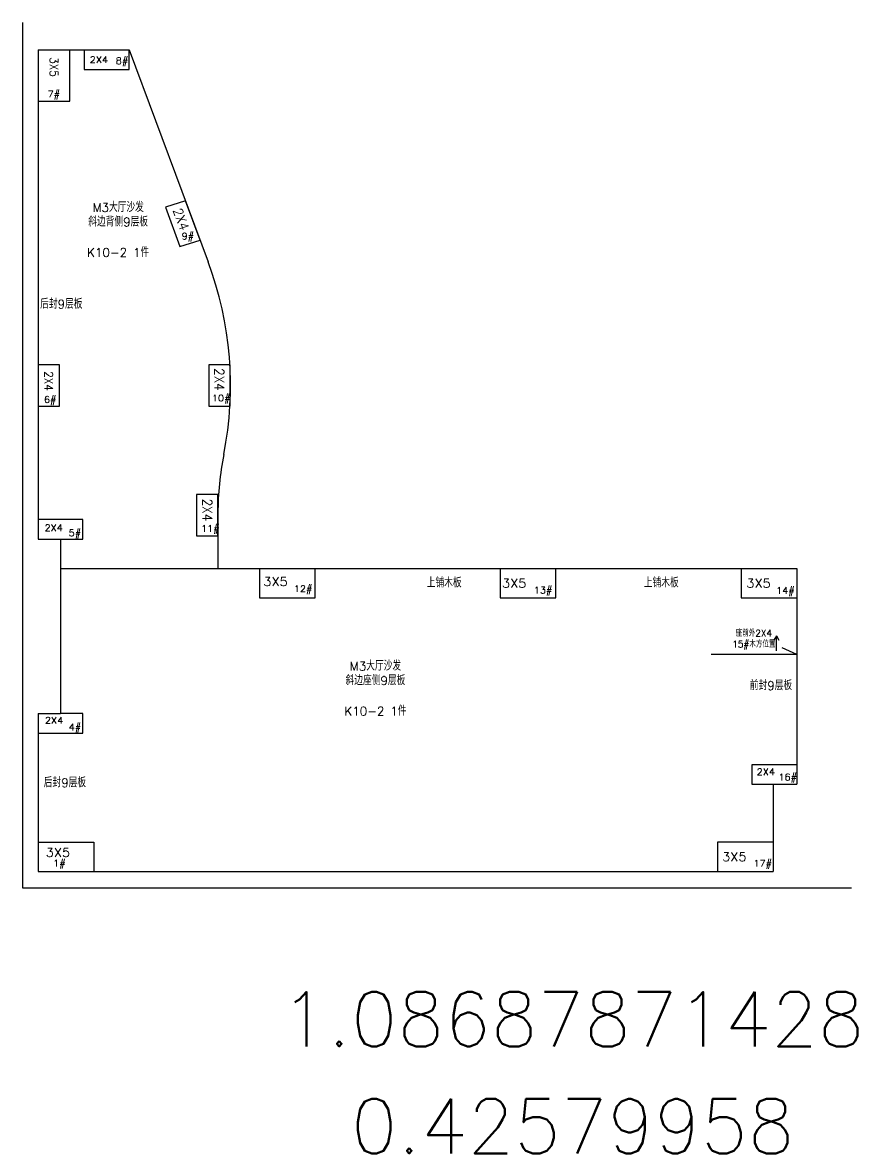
# Model space of a CAD drawing. Header units: millimetres. Extents: x 1725838 to 1745173, y -304752 to -289676.
# Drawn here: x 1739710 to 1740476, y -290714 to -289676 of the extents above; entities that cross this region are included whole.
import ezdxf

# ---------------------------------------------------------------- set-up
doc = ezdxf.new("R2010")
doc.units = ezdxf.units.MM
doc.styles.get("Standard").update_dxf_attribs({"font": 'simplex.shx', "bigfont": 'gbcbig.shx'})

msp = doc.modelspace()

# ---------------------------------------------------------------- linework, layer by layer
at = {"color": 7, "lineweight": -3}
for p, q in [((1739710, -289676.1), (1739710, -290470.1)), ((1739724.1, -289701.1), (1739724.1, -290150.1)), ((1739724.1, -289701.1), (1739807.8, -289701.1)), ((1739889.3, -290126.5), (1739889.3, -290177.1)), ((1739724.1, -290150.1), (1739744.7, -290150.1)), ((1739744.7, -290150.1), (1739744.7, -290310.1)), ((1739744.7, -290177.1), (1740420.8, -290177.1)), ((1740420.8, -290177.1), (1740420.8, -290375.1)), ((1739724.1, -290310.1), (1739724.1, -290455.1)), ((1739724.1, -290310.1), (1739744.7, -290310.1)), ((1740399, -290375.1), (1740420.8, -290375.1)), ((1740399, -290375.1), (1740399, -290455.1)), ((1739724.1, -290455.1), (1740399, -290455.1)), ((1739710, -290470.1), (1740470.8, -290470.1))]:
    msp.add_line(p, q, dxfattribs=at)
at = {"color": 1}
for p, q in [((1739753.4, -289748.1), (1739753.4, -289701.1)), ((1739766.5, -289701.1), (1739766.5, -289719.1)), ((1739807.8, -289719.1), (1739807.8, -289701.1)), ((1739766.5, -289719.1), (1739807.8, -289719.1)), ((1739724.1, -289748.1), (1739753.4, -289748.1)), ((1739859.5, -289839.7), (1739841, -289845.5)), ((1739872.9, -289875.6), (1739859.5, -289839.7)), ((1739841, -289845.5), (1739854.4, -289881.5)), ((1739854.4, -289881.5), (1739872.9, -289875.6)), ((1739743.7, -289990.1), (1739724.1, -289990.1)), ((1739743.7, -290028.1), (1739743.7, -289990.1)), ((1739900.4, -289990.1), (1739880.8, -289990.1)), ((1739880.8, -289990.1), (1739880.8, -290028.1)), ((1739900.4, -290028.1), (1739900.4, -289990.1)), ((1739724.1, -290028.1), (1739743.7, -290028.1)), ((1739880.8, -290028.1), (1739900.4, -290028.1)), ((1739889.3, -290109.1), (1739869.7, -290109.1)), ((1739869.7, -290109.1), (1739869.7, -290147.1)), ((1739889.3, -290147.1), (1739889.3, -290109.1)), ((1739765.4, -290132.1), (1739724.1, -290132.1)), ((1739765.4, -290150.1), (1739765.4, -290132.1)), ((1739744.7, -290150.1), (1739765.4, -290150.1)), ((1739869.7, -290147.1), (1739889.3, -290147.1)), ((1739927.3, -290177.1), (1739927.3, -290204.1)), ((1739978.4, -290204.1), (1739978.4, -290177.1)), ((1740148.5, -290177.1), (1740148.5, -290204.1)), ((1740199.6, -290204.1), (1740199.6, -290177.1)), ((1740369.7, -290177.1), (1740369.7, -290204.1)), ((1739927.3, -290204.1), (1739978.4, -290204.1)), ((1740148.5, -290204.1), (1740199.6, -290204.1)), ((1740369.7, -290204.1), (1740420.8, -290204.1)), ((1740402, -290238.7), (1740399.7, -290242.7)), ((1740402, -290252.7), (1740402, -290238.7)), ((1740402, -290238.7), (1740404.2, -290242.7)), ((1740420.8, -290256.1), (1740342, -290256.1)), ((1740420.8, -290256.1), (1740407.4, -290250)), ((1739765.4, -290310.1), (1739744.7, -290310.1)), ((1739765.4, -290328.1), (1739765.4, -290310.1)), ((1739724.1, -290328.1), (1739765.4, -290328.1)), ((1740379.5, -290357.1), (1740379.5, -290375.1)), ((1740420.8, -290357.1), (1740379.5, -290357.1)), ((1740379.5, -290375.1), (1740399, -290375.1)), ((1739724.1, -290428.1), (1739775.2, -290428.1)), ((1739775.2, -290428.1), (1739775.2, -290455.1)), ((1740348, -290428.1), (1740348, -290455.1)), ((1740399, -290428.1), (1740348, -290428.1))]:
    msp.add_line(p, q, dxfattribs=at)
msp.add_line((1739807.8, -289701.1), (1739880.3, -289895.5))
at = {"lineweight": -3}
for centre, major_axis, end_param in [((1739520.5, -290009.1), (380.4, 0), 0.330621), ((1740215.4, -290126.5), (-326.1, 0), 0)]:
    msp.add_ellipse(centre, major_axis=major_axis, ratio=0.920066, start_param=-0.181593, end_param=end_param, dxfattribs=at)

# ---------------------------------------------------------------- texts
at = {"color": 1, "width": 1.086879}
for s, height, p in [('2X4', 6, (1739771.6, -289713.1)), ('8#', 6, (1739795.5, -289714.1)), ('7#', 6, (1739732.9, -289744.6)), ('9#', 6, (1739856, -289875)), ('6#', 6, (1739729.5, -290025)), ('10#', 6, (1739883.8, -290023.6)), ('2X4', 6, (1739730.1, -290142.7)), ('5#', 6, (1739752.3, -290147.4)), ('11#', 6, (1739873.8, -290143.3)), ('3X5', 8, (1739931, -290193.1)), ('12#', 6, (1739959, -290198.6)), ('3X5', 8, (1740150.1, -290194.6)), ('13#', 6, (1740179.2, -290199.9)), ('3X5', 8, (1740374.4, -290194.6)), ('14#', 6, (1740401.7, -290200.3)), ('2X4', 6, (1739730.5, -290319.4)), ('4#', 6, (1739752.3, -290325.6)), ('2X4', 6, (1740383.9, -290366.7)), ('16#', 6, (1740403.8, -290371.5)), ('3X5', 8, (1739731.2, -290441.6)), ('1#', 6, (1739738, -290450.5)), ('3X5', 8, (1740352.2, -290445.6)), ('17#', 6, (1740380.9, -290450.6))]:
    msp.add_text(s, height=height, dxfattribs=at).set_placement(p)
at = {"color": 1, "width": 0.920066}
for s, height, p in [('3X5', 7.61, (1739735, -289707.8)), ('2X4', 7.61, (1739730.1, -289996)), ('2X4', 8.7, (1739886.2, -289993.2)), ('2X4', 8.7, (1739875.2, -290113))]:
    msp.add_text(s, height=height, rotation=270, dxfattribs=at).set_placement(p)
at = {"color": 1, "oblique": 2.9321, "width": 0.937645}
msp.add_text('2X4', height=8.61, rotation=290.4574, dxfattribs=at).set_placement((1739847.7, -289848))
at = {"color": 1, "attachment_point": 5}
for s, insert, char_height in [('\\A1;M3大厅沙发\\P斜边背侧9层板', (1739797.7, -289852.5), 8), ('\\A1;K10-2 1件', (1739797.7, -289887.1), 8), ('\\A1;后封9层板', (1739745.5, -289934.6), 8), ('\\A1;上铺木板', (1740097, -290190.4), 8), ('\\A1;上铺木板', (1740296.3, -290190.4), 8), ('\\A1;座前外2X4\\P15#木方位置', (1740381.3, -290242.4), 6), ('\\A1;M3大厅沙发\\P斜边座侧9层板', (1740033.9, -290273.4), 8), ('\\A1;前封9层板', (1740397, -290284.7), 8), ('\\A1;K10-2 1件', (1740033.9, -290308), 8), ('\\A1;后封9层板', (1739748.8, -290373.8), 8), ('\\A1;1.08687871428', (1740214.9, -290590.6), 50), ('\\A1;0.42579958', (1740214.9, -290688.8), 50)]:
    msp.add_mtext(s, dxfattribs=dict(at, insert=insert, char_height=char_height))

doc.saveas('drawing.dxf')
